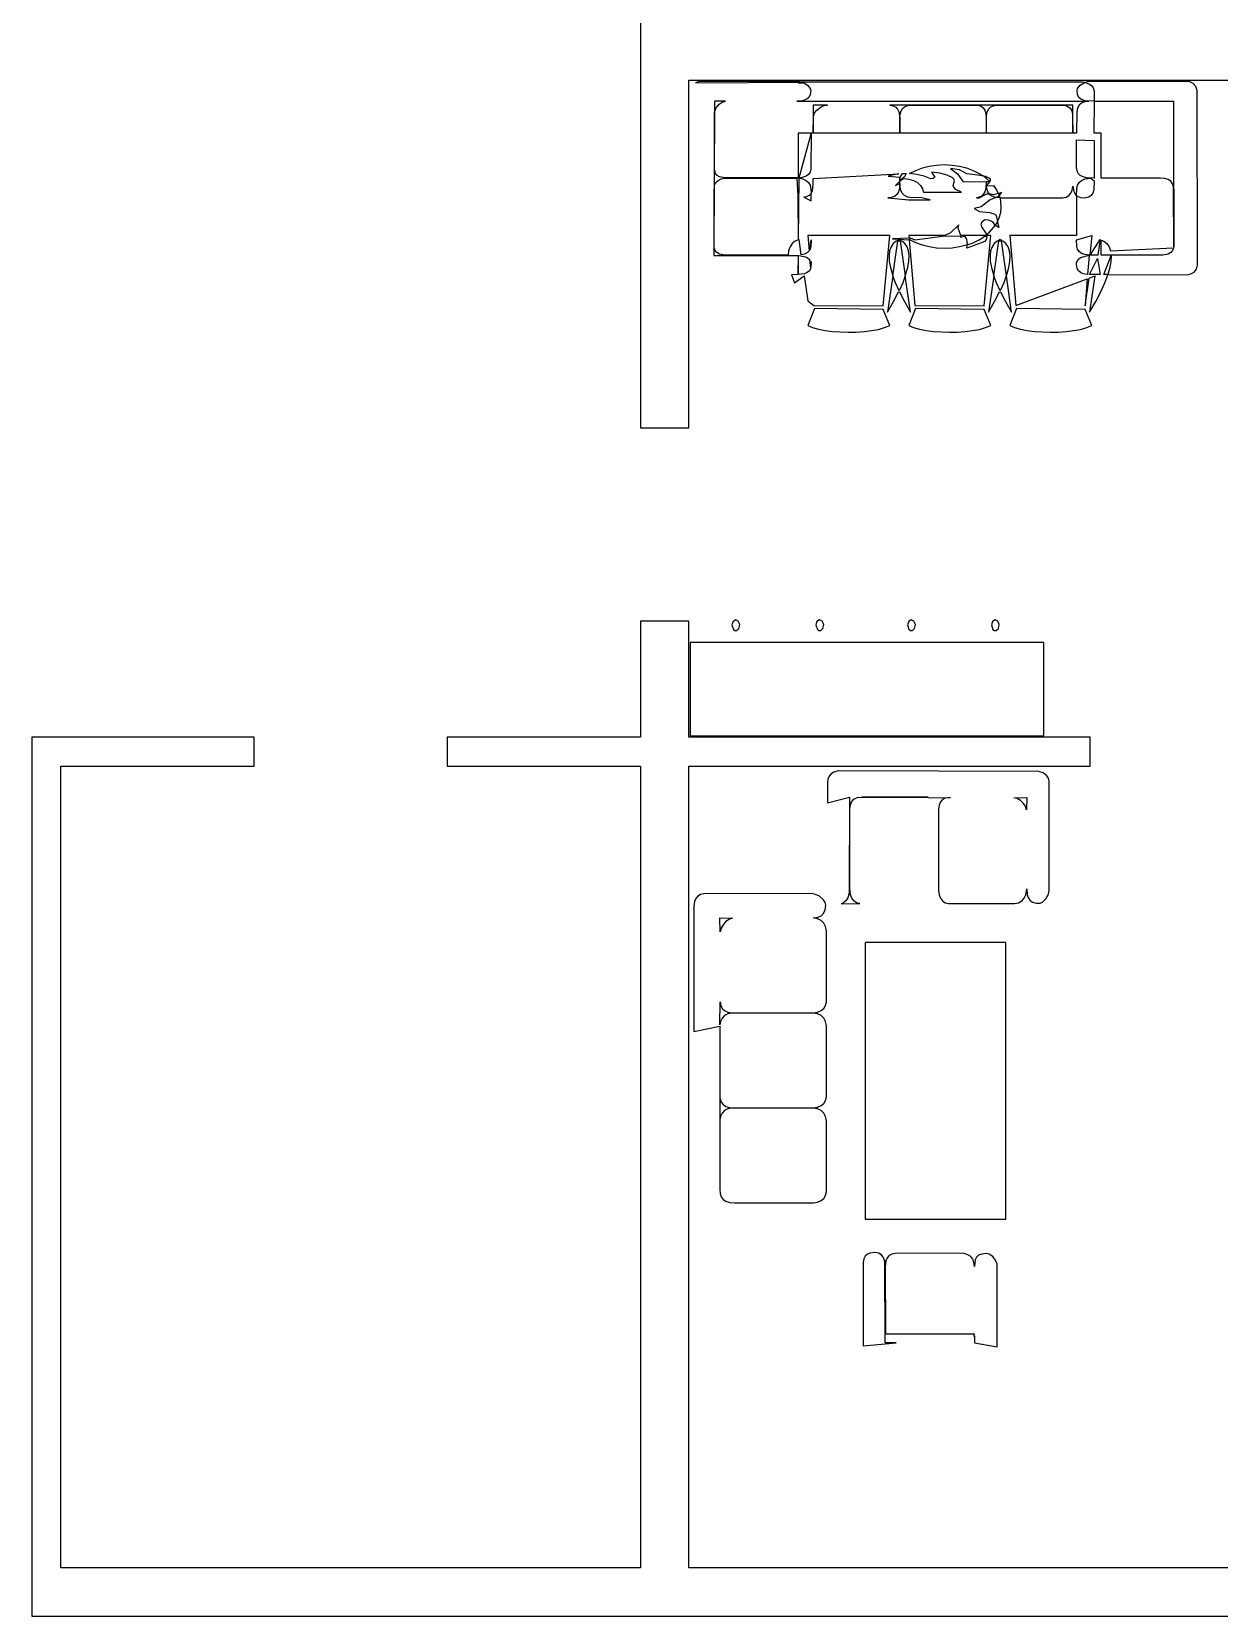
# Model space of a CAD drawing. Header units: metres. Extents: x -12.3 to 21.7, y -8.9 to 7.5.
# Drawn here: x -12.35 to -6.21, y -8.95 to -0.75 of the extents above; entities that cross this region are included whole.
import ezdxf

# ---------------------------------------------------------------- set-up
doc = ezdxf.new("R2010")
doc.units = ezdxf.units.M

msp = doc.modelspace()

# ---------------------------------------------------------------- linework, layer by layer
for p, q in [((-9.2, 1.3), (-9.2, -2.8)), ((-8.95, -2.8), (-8.95, -1)), ((-8.95, -1), (-4.3, -1)), ((-8.8954, -1.0075), (-8.9161, -1.0147)), ((-8.9161, -1.0147), (-8.369, -1.0119)), ((-8.3881, -1.007), (-8.8954, -1.0075)), ((-8.364, -1.0113), (-8.3881, -1.007)), ((-8.369, -1.0119), (-8.3849, -1.0152)), ((-8.3849, -1.0152), (-8.3563, -1.0145)), ((-6.9161, -1.0115), (-8.364, -1.0113)), ((-8.3563, -1.0145), (-8.3361, -1.0274)), ((-8.3361, -1.0274), (-8.323, -1.0436)), ((-8.323, -1.0436), (-8.3202, -1.0549)), ((-8.3202, -1.0549), (-8.3228, -1.0755)), ((-6.9423, -1.0549), (-6.9395, -1.0436)), ((-6.9397, -1.0755), (-6.9423, -1.0549)), ((-6.9395, -1.0436), (-6.9264, -1.0274)), ((-6.9264, -1.0274), (-6.9062, -1.0145)), ((-6.9017, -1.0127), (-6.9161, -1.0115)), ((-6.9062, -1.0145), (-6.899, -1.013)), ((-6.8824, -1.0075), (-6.9017, -1.0127)), ((-6.899, -1.013), (-6.8773, -1.0208)), ((-6.3751, -1.007), (-6.8824, -1.0075)), ((-6.8773, -1.0208), (-6.8661, -1.0297)), ((-6.8661, -1.0297), (-6.8582, -1.0413)), ((-6.8582, -1.0413), (-6.854, -1.0558)), ((-6.854, -1.0558), (-6.8534, -1.1092)), ((-6.3596, -1.009), (-6.3751, -1.007)), ((-6.3408, -1.0187), (-6.3596, -1.009)), ((-6.3278, -1.0344), (-6.3408, -1.0187)), ((-6.3216, -1.0542), (-6.3278, -1.0344)), ((-6.3186, -1.9581), (-6.3216, -1.0542)), ((-8.8185, -1.1092), (-8.8199, -1.5532)), ((-8.7609, -1.1099), (-8.8185, -1.1092)), ((-8.8179, -1.1672), (-8.8096, -1.1448)), ((-8.8096, -1.1448), (-8.7929, -1.125)), ((-8.7929, -1.125), (-8.7781, -1.1153)), ((-8.7781, -1.1153), (-8.7609, -1.1099)), ((-8.3624, -1.1074), (-8.3921, -1.1092)), ((-8.3921, -1.1092), (-6.8819, -1.1096)), ((-8.3407, -1.1), (-8.3624, -1.1074)), ((-8.3299, -1.0902), (-8.3407, -1.1)), ((-8.3228, -1.0755), (-8.3299, -1.0902)), ((-8.2332, -1.13), (-8.3066, -1.13)), ((-8.3066, -1.13), (-8.3066, -1.2755)), ((-8.2887, -1.1556), (-8.2665, -1.139)), ((-8.2665, -1.139), (-8.2498, -1.1323)), ((-8.2498, -1.1323), (-8.2332, -1.13)), ((-6.9645, -1.13), (-7.9108, -1.1303)), ((-7.9108, -1.1303), (-7.8938, -1.1334)), ((-7.8938, -1.1334), (-7.8803, -1.14)), ((-7.8803, -1.14), (-7.8702, -1.1504)), ((-7.8465, -1.15), (-7.8344, -1.1394)), ((-7.8344, -1.1394), (-7.8181, -1.1326)), ((-7.8181, -1.1326), (-7.8083, -1.1306)), ((-7.8083, -1.1306), (-7.4542, -1.1306)), ((-7.4542, -1.1306), (-7.4389, -1.1355)), ((-7.4389, -1.1355), (-7.4271, -1.1442)), ((-7.4271, -1.1442), (-7.4188, -1.1569)), ((-7.3992, -1.15), (-7.3875, -1.1394)), ((-7.3875, -1.1394), (-7.3716, -1.1326)), ((-7.3716, -1.1326), (-7.362, -1.1306)), ((-7.362, -1.1306), (-7.0081, -1.1306)), ((-7.0081, -1.1306), (-6.9925, -1.1355)), ((-6.9925, -1.1355), (-6.9803, -1.1442)), ((-6.9803, -1.1442), (-6.9715, -1.1569)), ((-6.9644, -1.2755), (-6.9645, -1.13)), ((-6.9395, -1.1455), (-6.9437, -1.1639)), ((-6.9327, -1.0902), (-6.9397, -1.0755)), ((-6.931, -1.1309), (-6.9395, -1.1455)), ((-6.9218, -1.1), (-6.9327, -1.0902)), ((-6.9186, -1.1202), (-6.931, -1.1309)), ((-6.9002, -1.1074), (-6.9218, -1.1)), ((-6.9021, -1.1131), (-6.9186, -1.1202)), ((-6.8819, -1.1096), (-6.9021, -1.1131)), ((-6.8534, -1.1092), (-6.9002, -1.1074)), ((-6.8534, -1.2755), (-6.8525, -1.1092)), ((-6.8525, -1.1092), (-6.444, -1.1092)), ((-6.444, -1.1092), (-6.4429, -1.5522)), ((-8.8182, -1.4618), (-8.8179, -1.1672)), ((-8.3066, -1.2755), (-8.3057, -1.1869)), ((-8.3057, -1.1869), (-8.2996, -1.1703)), ((-8.2996, -1.1703), (-8.2887, -1.1556)), ((-7.8702, -1.1504), (-7.8635, -1.165)), ((-7.8635, -1.165), (-7.8598, -1.1959)), ((-7.8598, -1.1959), (-7.8598, -1.2755)), ((-7.8589, -1.2755), (-7.8584, -1.1843)), ((-7.8584, -1.1843), (-7.8545, -1.1649)), ((-7.8545, -1.1649), (-7.8465, -1.15)), ((-7.4188, -1.1569), (-7.4138, -1.174)), ((-7.4138, -1.174), (-7.4121, -1.1959)), ((-7.4121, -1.1959), (-7.4121, -1.2755)), ((-7.4112, -1.2755), (-7.4107, -1.1843)), ((-7.4107, -1.1843), (-7.4069, -1.1649)), ((-7.4069, -1.1649), (-7.3992, -1.15)), ((-6.9715, -1.1569), (-6.9662, -1.174)), ((-6.9662, -1.174), (-6.9649, -1.1843)), ((-6.9649, -1.1843), (-6.9648, -1.2755)), ((-6.9437, -1.1639), (-6.9443, -1.2755)), ((-8.3066, -1.2755), (-8.3849, -1.2755)), ((-8.3849, -1.2755), (-8.3849, -1.5071)), ((-8.3806, -1.5069), (-8.3182, -1.279)), ((-8.3182, -1.279), (-8.3188, -1.4618)), ((-7.8598, -1.2755), (-8.3066, -1.2755)), ((-7.4121, -1.2755), (-7.8589, -1.2755)), ((-6.9648, -1.2755), (-7.4112, -1.2755)), ((-6.9443, -1.2755), (-6.9644, -1.2755)), ((-6.9443, -1.453), (-6.9443, -1.3088)), ((-6.9443, -1.3088), (-6.8534, -1.3139)), ((-6.8171, -1.2755), (-6.8534, -1.2755)), ((-6.8171, -1.5081), (-6.8171, -1.2755)), ((-6.8534, -1.3139), (-6.8534, -1.5073)), ((-8.8125, -1.4834), (-8.8182, -1.4618)), ((-8.3188, -1.4618), (-8.323, -1.477)), ((-7.8085, -1.4843), (-7.7759, -1.4677)), ((-7.7759, -1.4677), (-7.7423, -1.4551)), ((-7.7423, -1.4551), (-7.7064, -1.4457)), ((-7.7064, -1.4457), (-7.6686, -1.4399)), ((-7.6686, -1.4399), (-7.6292, -1.438)), ((-7.6292, -1.438), (-7.5889, -1.4399)), ((-7.5499, -1.4643), (-7.5963, -1.4588)), ((-7.5963, -1.4588), (-7.5609, -1.4851)), ((-7.5889, -1.4399), (-7.5503, -1.4457)), ((-7.5503, -1.4457), (-7.5137, -1.4551)), ((-7.513, -1.4854), (-7.5499, -1.4643)), ((-7.5137, -1.4551), (-7.4797, -1.4677)), ((-7.4797, -1.4677), (-7.4484, -1.4833)), ((-6.9421, -1.4698), (-6.9443, -1.453)), ((-6.9358, -1.4834), (-6.9421, -1.4698)), ((-8.8199, -1.5532), (-8.8215, -1.5736)), ((-8.8202, -1.8668), (-8.8178, -1.5445)), ((-8.8178, -1.5445), (-8.8107, -1.5299)), ((-8.8042, -1.4939), (-8.8125, -1.4834)), ((-8.8107, -1.5299), (-8.7996, -1.5192)), ((-8.7916, -1.5014), (-8.8042, -1.4939)), ((-8.7996, -1.5192), (-8.784, -1.512)), ((-8.7636, -1.5069), (-8.7916, -1.5014)), ((-8.784, -1.512), (-8.7637, -1.5086)), ((-8.7637, -1.5086), (-8.3921, -1.5081)), ((-8.3849, -1.5071), (-8.7636, -1.5069)), ((-8.3921, -1.5081), (-8.3865, -1.6007)), ((-8.3832, -1.8268), (-8.3806, -1.5086)), ((-8.37, -1.5058), (-8.3806, -1.5069)), ((-8.3806, -1.5086), (-8.3604, -1.512)), ((-8.3439, -1.4981), (-8.37, -1.5058)), ((-8.3604, -1.512), (-8.3439, -1.5192)), ((-8.3315, -1.4891), (-8.3439, -1.4981)), ((-8.3439, -1.5192), (-8.3315, -1.5299)), ((-8.323, -1.477), (-8.3315, -1.4891)), ((-8.3315, -1.5299), (-8.323, -1.5445)), ((-8.323, -1.5445), (-8.3188, -1.5629)), ((-8.3105, -1.5731), (-8.3066, -1.5407)), ((-8.3066, -1.5089), (-7.864, -1.4861)), ((-8.3066, -1.5407), (-8.3066, -1.5089)), ((-7.9011, -1.4931), (-7.9193, -1.4983)), ((-7.9193, -1.4983), (-7.8598, -1.5021)), ((-7.864, -1.4861), (-7.9011, -1.4931)), ((-7.8598, -1.5227), (-7.8808, -1.5459)), ((-7.8808, -1.5459), (-7.8598, -1.5352)), ((-7.8598, -1.5352), (-7.8614, -1.5609)), ((-7.8598, -1.5021), (-7.8598, -1.5227)), ((-7.835, -1.5018), (-7.8589, -1.522)), ((-7.8589, -1.522), (-7.8585, -1.5066)), ((-7.8589, -1.5222), (-7.8407, -1.5103)), ((-7.8584, -1.5508), (-7.8589, -1.5222)), ((-7.8585, -1.5066), (-7.8453, -1.4844)), ((-7.8545, -1.5701), (-7.8584, -1.5508)), ((-7.8453, -1.4844), (-7.8264, -1.4838)), ((-7.8407, -1.5103), (-7.8121, -1.5138)), ((-7.8264, -1.4838), (-7.835, -1.5018)), ((-7.8121, -1.5138), (-7.788, -1.5208)), ((-7.7702, -1.489), (-7.8085, -1.4843)), ((-7.788, -1.5208), (-7.7682, -1.5312)), ((-7.7335, -1.4983), (-7.7702, -1.489)), ((-7.7682, -1.5312), (-7.7527, -1.5451)), ((-7.7527, -1.5451), (-7.7415, -1.5625)), ((-7.6982, -1.5122), (-7.7335, -1.4983)), ((-7.6863, -1.5098), (-7.6982, -1.5122)), ((-7.6528, -1.482), (-7.6951, -1.4762)), ((-7.6951, -1.4762), (-7.6775, -1.5033)), ((-7.6775, -1.5033), (-7.6863, -1.5098)), ((-7.6143, -1.4919), (-7.6528, -1.482)), ((-7.5889, -1.5038), (-7.6143, -1.4919)), ((-7.5794, -1.5125), (-7.5889, -1.5038)), ((-7.5826, -1.5451), (-7.576, -1.5215)), ((-7.5799, -1.554), (-7.5826, -1.5451)), ((-7.5685, -1.5664), (-7.5799, -1.554)), ((-7.576, -1.5215), (-7.5794, -1.5125)), ((-7.5609, -1.4851), (-7.5305, -1.527)), ((-7.5305, -1.527), (-7.4121, -1.5258)), ((-7.4301, -1.4953), (-7.513, -1.4854)), ((-7.4484, -1.4833), (-7.4301, -1.4953)), ((-7.4121, -1.5085), (-7.4282, -1.4955)), ((-7.4282, -1.4955), (-7.4163, -1.4978)), ((-7.4163, -1.4978), (-7.4121, -1.5022)), ((-7.4121, -1.5258), (-7.4138, -1.5609)), ((-7.4121, -1.5022), (-7.4121, -1.5085)), ((-7.4112, -1.5089), (-7.4067, -1.5009)), ((-7.3933, -1.525), (-7.4112, -1.5089)), ((-7.4112, -1.5258), (-7.3935, -1.5256)), ((-7.4109, -1.5456), (-7.4112, -1.5258)), ((-7.3935, -1.5256), (-7.4109, -1.5456)), ((-7.4109, -1.5474), (-7.3743, -1.5459)), ((-7.4093, -1.5609), (-7.4109, -1.5474)), ((-7.4067, -1.5009), (-7.3944, -1.5088)), ((-7.3944, -1.5088), (-7.3917, -1.5138)), ((-7.3914, -1.5194), (-7.3933, -1.525)), ((-7.3917, -1.5138), (-7.3914, -1.5194)), ((-7.3743, -1.5459), (-7.3574, -1.5711)), ((-6.9681, -1.5701), (-6.9643, -1.5493)), ((-6.9643, -1.5493), (-6.9591, -1.5766)), ((-6.9437, -1.5629), (-6.9395, -1.5445)), ((-6.9395, -1.5445), (-6.931, -1.5299)), ((-6.9253, -1.4939), (-6.9358, -1.4834)), ((-6.931, -1.5299), (-6.9186, -1.5192)), ((-6.9108, -1.5014), (-6.9253, -1.4939)), ((-6.9186, -1.5192), (-6.9021, -1.512)), ((-6.8925, -1.5058), (-6.9108, -1.5014)), ((-6.9021, -1.512), (-6.8704, -1.5081)), ((-6.8534, -1.5073), (-6.8925, -1.5058)), ((-6.8704, -1.5081), (-6.8534, -1.5219)), ((-6.8534, -1.5219), (-6.8553, -1.5685)), ((-6.5109, -1.5081), (-6.8171, -1.5081)), ((-6.488, -1.5099), (-6.5109, -1.5081)), ((-6.4701, -1.5151), (-6.488, -1.5099)), ((-6.4568, -1.5241), (-6.4701, -1.5151)), ((-6.4478, -1.5367), (-6.4568, -1.5241)), ((-6.4429, -1.5522), (-6.4478, -1.5367)), ((-6.4426, -1.5532), (-6.441, -1.5736)), ((-6.4421, -1.8651), (-6.4426, -1.5532)), ((-8.8215, -1.5736), (-8.8205, -1.9079)), ((-8.3865, -1.6007), (-8.3857, -1.8279)), ((-8.3443, -1.6041), (-8.355, -1.606)), ((-8.355, -1.606), (-8.3182, -1.6251)), ((-8.3278, -1.5972), (-8.3443, -1.6041)), ((-8.3182, -1.5877), (-8.3278, -1.5972)), ((-8.3188, -1.5629), (-8.3182, -1.5877)), ((-8.3182, -1.5881), (-8.3105, -1.5731)), ((-8.3182, -1.6251), (-8.3182, -1.5881)), ((-7.9019, -1.6084), (-7.9207, -1.6104)), ((-7.9207, -1.6104), (-7.814, -1.6206)), ((-7.8866, -1.6023), (-7.9019, -1.6084)), ((-7.8748, -1.5923), (-7.8866, -1.6023)), ((-7.8664, -1.5785), (-7.8748, -1.5923)), ((-7.8614, -1.5609), (-7.8664, -1.5785)), ((-7.8465, -1.5859), (-7.8545, -1.5701)), ((-7.8344, -1.5978), (-7.8465, -1.5859)), ((-7.8181, -1.6058), (-7.8344, -1.5978)), ((-7.7975, -1.6099), (-7.8181, -1.6058)), ((-7.814, -1.6206), (-7.7017, -1.6197)), ((-7.7531, -1.6081), (-7.7975, -1.6099)), ((-7.7017, -1.6197), (-7.7531, -1.6081)), ((-7.7415, -1.5625), (-7.7358, -1.5796)), ((-7.7358, -1.5796), (-7.5399, -1.5806)), ((-7.5399, -1.5806), (-7.5685, -1.5664)), ((-7.4542, -1.6084), (-7.4631, -1.6099)), ((-7.4631, -1.6099), (-7.4488, -1.6091)), ((-7.4389, -1.6023), (-7.4542, -1.6084)), ((-7.4488, -1.6091), (-7.4082, -1.5888)), ((-7.4271, -1.5923), (-7.4389, -1.6023)), ((-7.3925, -1.6201), (-7.4388, -1.6558)), ((-7.4188, -1.5785), (-7.4271, -1.5923)), ((-7.4138, -1.5609), (-7.4188, -1.5785)), ((-7.4033, -1.5785), (-7.4093, -1.5609)), ((-7.4082, -1.5888), (-7.3963, -1.589)), ((-7.3962, -1.589), (-7.4033, -1.5785)), ((-7.3963, -1.589), (-7.3867, -1.5978)), ((-7.3747, -1.5946), (-7.3962, -1.589)), ((-7.3627, -1.6085), (-7.3925, -1.6201)), ((-7.3867, -1.5978), (-7.3627, -1.6085)), ((-7.3495, -1.5881), (-7.3747, -1.5946)), ((-7.3603, -1.6077), (-7.3449, -1.598)), ((-7.3415, -1.6103), (-7.3603, -1.6077)), ((-7.3574, -1.5711), (-7.3495, -1.5881)), ((-7.3464, -1.5868), (-7.3329, -1.5806)), ((-7.3449, -1.5978), (-7.3464, -1.5868)), ((-7.3329, -1.5806), (-7.3449, -1.5978)), ((-7.3449, -1.598), (-7.3415, -1.6103)), ((-7.3378, -1.6104), (-7.0155, -1.6099)), ((-7.3345, -1.6561), (-7.3378, -1.6104)), ((-7.0155, -1.6099), (-6.9984, -1.6058)), ((-6.9984, -1.6058), (-6.9849, -1.5978)), ((-6.9849, -1.5978), (-6.9748, -1.5859)), ((-6.9748, -1.5859), (-6.9681, -1.5701)), ((-6.9591, -1.5766), (-6.9519, -1.5912)), ((-6.9519, -1.5912), (-6.9467, -1.5977)), ((-6.9467, -1.5977), (-6.9443, -1.604)), ((-6.9443, -1.5998), (-6.9437, -1.5629)), ((-6.9403, -1.6032), (-6.9443, -1.5998)), ((-6.9443, -1.604), (-6.9443, -1.8051)), ((-6.9233, -1.6104), (-6.9403, -1.6032)), ((-6.9038, -1.6111), (-6.9233, -1.6104)), ((-6.8813, -1.6056), (-6.9038, -1.6111)), ((-6.8695, -1.5976), (-6.8813, -1.6056)), ((-6.8608, -1.5854), (-6.8695, -1.5976)), ((-6.8553, -1.5685), (-6.8608, -1.5854)), ((-6.441, -1.5736), (-6.4421, -1.8651)), ((-7.4388, -1.6558), (-7.4738, -1.6651)), ((-7.4738, -1.6651), (-7.4474, -1.6804)), ((-7.4474, -1.6804), (-7.3933, -1.685)), ((-7.3933, -1.685), (-7.3673, -1.6946)), ((-7.3673, -1.6946), (-7.361, -1.7011)), ((-7.361, -1.7011), (-7.3543, -1.7316)), ((-7.354, -1.7326), (-7.3449, -1.7131)), ((-7.3449, -1.7131), (-7.3372, -1.6852)), ((-7.3372, -1.6852), (-7.3345, -1.6561)), ((-7.5972, -1.7907), (-7.6265, -1.8051)), ((-7.554, -1.75), (-7.5972, -1.7907)), ((-7.5574, -1.7663), (-7.554, -1.75)), ((-7.5429, -1.8049), (-7.5574, -1.7663)), ((-7.4338, -1.7333), (-7.4399, -1.7455)), ((-7.4399, -1.7455), (-7.4372, -1.7597)), ((-7.4372, -1.7597), (-7.4134, -1.792)), ((-7.4191, -1.7233), (-7.4338, -1.7333)), ((-7.401, -1.7247), (-7.4191, -1.7233)), ((-7.4109, -1.7974), (-7.4174, -1.8051)), ((-7.4134, -1.792), (-7.4109, -1.7974)), ((-7.4101, -1.7999), (-7.3954, -1.7875)), ((-7.4087, -1.8051), (-7.4101, -1.7999)), ((-7.377, -1.7336), (-7.401, -1.7247)), ((-7.3954, -1.7875), (-7.3641, -1.7517)), ((-7.365, -1.7508), (-7.377, -1.7336)), ((-7.3574, -1.7397), (-7.365, -1.7508)), ((-7.3641, -1.7517), (-7.3455, -1.7628)), ((-7.3543, -1.7316), (-7.3574, -1.7397)), ((-7.3455, -1.7628), (-7.354, -1.7326)), ((-8.8147, -1.8824), (-8.8202, -1.8668)), ((-8.8057, -1.8929), (-8.8147, -1.8824)), ((-8.4344, -1.8838), (-8.4373, -1.9063)), ((-8.427, -1.8633), (-8.4344, -1.8838)), ((-8.4154, -1.8468), (-8.427, -1.8633)), ((-8.3999, -1.8343), (-8.4154, -1.8468)), ((-8.3857, -1.8279), (-8.3999, -1.8343)), ((-8.3806, -1.8256), (-8.3832, -1.8268)), ((-8.3691, -1.9046), (-8.3806, -1.8256)), ((-8.3278, -1.8836), (-8.3372, -1.8929)), ((-7.9113, -1.8051), (-8.3345, -1.8051)), ((-8.3345, -1.8051), (-8.3278, -1.8836)), ((-8.3268, -1.8824), (-8.3182, -1.827)), ((-8.323, -1.876), (-8.3268, -1.8824)), ((-8.3188, -1.8608), (-8.323, -1.876)), ((-8.3182, -1.827), (-8.3188, -1.8608)), ((-7.9449, -2.1693), (-7.9113, -1.8051)), ((-7.9118, -1.8838), (-7.915, -1.9083)), ((-7.9044, -1.8633), (-7.9118, -1.8838)), ((-7.8928, -1.8468), (-7.9044, -1.8633)), ((-7.8114, -1.8176), (-7.8972, -1.8219)), ((-7.8972, -1.8219), (-7.8101, -1.8265)), ((-7.8949, -2.0131), (-7.8687, -1.833)), ((-7.8773, -1.8343), (-7.8928, -1.8468)), ((-7.8684, -1.8303), (-7.8773, -1.8343)), ((-7.8687, -1.833), (-7.8569, -1.833)), ((-7.8677, -1.8256), (-7.8684, -1.8303)), ((-7.8628, -1.8278), (-7.8677, -1.8256)), ((-7.858, -1.8256), (-7.8628, -1.8278)), ((-7.8573, -1.8303), (-7.858, -1.8256)), ((-7.8483, -1.8343), (-7.8573, -1.8303)), ((-7.8569, -1.833), (-7.8307, -2.0131)), ((-7.8328, -1.8468), (-7.8483, -1.8343)), ((-7.8212, -1.8633), (-7.8328, -1.8468)), ((-7.8138, -1.8838), (-7.8212, -1.8633)), ((-7.8106, -1.9083), (-7.8138, -1.8838)), ((-7.6265, -1.8051), (-7.8119, -1.8051)), ((-7.8119, -1.8051), (-7.8114, -1.8176)), ((-7.8101, -1.8265), (-7.7808, -2.1666)), ((-7.807, -1.8266), (-7.8058, -1.8172)), ((-7.7759, -1.8422), (-7.807, -1.8266)), ((-7.8058, -1.8172), (-7.7813, -1.8266)), ((-7.7813, -1.8266), (-7.6387, -1.8089)), ((-7.7423, -1.8548), (-7.7759, -1.8422)), ((-7.7064, -1.8641), (-7.7423, -1.8548)), ((-7.6686, -1.8699), (-7.7064, -1.8641)), ((-7.6292, -1.8718), (-7.6686, -1.8699)), ((-7.6387, -1.8089), (-7.5428, -1.8069)), ((-7.5889, -1.8699), (-7.6292, -1.8718)), ((-7.5503, -1.8641), (-7.5889, -1.8699)), ((-7.5137, -1.8548), (-7.5503, -1.8641)), ((-7.5428, -1.8069), (-7.5452, -1.8135)), ((-7.5452, -1.8135), (-7.5242, -1.808)), ((-7.4174, -1.8051), (-7.5429, -1.8049)), ((-7.5242, -1.808), (-7.5137, -1.8237)), ((-7.5137, -1.8237), (-7.5103, -1.8504)), ((-7.5103, -1.8504), (-7.5137, -1.8548)), ((-7.4191, -1.8359), (-7.5132, -1.8695)), ((-7.5132, -1.8695), (-7.5106, -1.8536)), ((-7.5106, -1.8536), (-7.4797, -1.8422)), ((-7.4797, -1.8422), (-7.4484, -1.8266)), ((-7.4484, -1.8266), (-7.4201, -1.8083)), ((-7.4223, -2.1693), (-7.3887, -1.8051)), ((-7.4201, -1.8083), (-7.4082, -1.8079)), ((-7.41, -1.8227), (-7.4191, -1.8359)), ((-7.4082, -1.8079), (-7.41, -1.8227)), ((-7.3887, -1.8051), (-7.4087, -1.8051)), ((-7.3892, -1.8838), (-7.3924, -1.9083)), ((-7.3818, -1.8633), (-7.3892, -1.8838)), ((-7.3703, -1.8468), (-7.3818, -1.8633)), ((-7.3724, -2.0131), (-7.3462, -1.833)), ((-7.3547, -1.8343), (-7.3703, -1.8468)), ((-7.3458, -1.8303), (-7.3547, -1.8343)), ((-7.3462, -1.833), (-7.3343, -1.833)), ((-7.3451, -1.8256), (-7.3458, -1.8303)), ((-7.3403, -1.8278), (-7.3451, -1.8256)), ((-7.3354, -1.8256), (-7.3403, -1.8278)), ((-7.3347, -1.8303), (-7.3354, -1.8256)), ((-7.3258, -1.8343), (-7.3347, -1.8303)), ((-7.3343, -1.833), (-7.3081, -2.0131)), ((-7.3103, -1.8468), (-7.3258, -1.8343)), ((-7.2987, -1.8633), (-7.3103, -1.8468)), ((-7.2912, -1.8838), (-7.2987, -1.8633)), ((-7.2881, -1.9083), (-7.2912, -1.8838)), ((-6.9443, -1.8051), (-7.2893, -1.8051)), ((-7.2893, -1.8051), (-7.2582, -2.1666)), ((-6.9443, -1.827), (-6.866, -1.8051)), ((-6.9437, -1.8608), (-6.9443, -1.827)), ((-6.9395, -1.876), (-6.9437, -1.8608)), ((-6.931, -1.8881), (-6.9395, -1.876)), ((-6.866, -1.8051), (-6.8754, -1.9061)), ((-6.8743, -1.9062), (-6.8225, -1.8256)), ((-6.8225, -1.8256), (-6.8342, -1.9063)), ((-6.8171, -1.9063), (-6.8171, -1.828)), ((-6.8171, -1.828), (-6.8032, -1.8343)), ((-6.8032, -1.8343), (-6.7876, -1.8468)), ((-6.7876, -1.8468), (-6.7761, -1.8633)), ((-6.7761, -1.8633), (-6.7687, -1.8838)), ((-6.7687, -1.8838), (-6.4426, -1.8688)), ((-6.4478, -1.8824), (-6.4568, -1.8929)), ((-6.4426, -1.8688), (-6.4478, -1.8824)), ((-8.8205, -1.9079), (-8.3854, -1.9079)), ((-8.7924, -1.9004), (-8.8057, -1.8929)), ((-8.7637, -1.9059), (-8.7924, -1.9004)), ((-8.4373, -1.9063), (-8.7637, -1.9059)), ((-8.3854, -1.9079), (-8.385, -2.0068)), ((-8.3847, -2.0068), (-8.3839, -1.9079)), ((-8.3839, -1.9079), (-8.3536, -1.9127)), ((-8.3517, -1.9004), (-8.3691, -1.9046)), ((-8.3536, -1.9127), (-8.3384, -1.9191)), ((-8.3372, -1.8929), (-8.3517, -1.9004)), ((-8.3384, -1.9191), (-8.3258, -1.9294)), ((-8.3258, -1.9294), (-8.3206, -1.9759)), ((-8.3212, -1.9363), (-8.3183, -1.9445)), ((-8.3187, -1.9692), (-8.3212, -1.9363)), ((-8.3183, -1.9445), (-8.3187, -1.9692)), ((-7.915, -1.9083), (-7.9137, -1.9371)), ((-7.9137, -1.9371), (-7.9078, -1.9701)), ((-7.8179, -1.9701), (-7.812, -1.9371)), ((-7.812, -1.9371), (-7.8106, -1.9083)), ((-7.3924, -1.9083), (-7.3911, -1.9371)), ((-7.3911, -1.9371), (-7.3852, -1.9701)), ((-7.2953, -1.9701), (-7.2894, -1.9371)), ((-7.2894, -1.9371), (-7.2881, -1.9083)), ((-6.9453, -1.9542), (-6.9442, -1.9445)), ((-6.942, -1.9759), (-6.9453, -1.9542)), ((-6.9442, -1.9445), (-6.9367, -1.9294)), ((-6.9367, -1.9294), (-6.9241, -1.9191)), ((-6.9186, -1.897), (-6.931, -1.8881)), ((-6.9241, -1.9191), (-6.8935, -1.9093)), ((-6.9021, -1.903), (-6.9186, -1.897)), ((-6.8754, -1.9061), (-6.9021, -1.903)), ((-6.8935, -1.9093), (-6.8803, -1.908)), ((-6.8803, -1.908), (-6.8876, -2.0065)), ((-6.8774, -2.0068), (-6.8367, -1.9232)), ((-6.8342, -1.9063), (-6.8743, -1.9062)), ((-6.8367, -1.9232), (-6.8222, -2.0068)), ((-6.4988, -1.9059), (-6.8171, -1.9063)), ((-6.8044, -2.0068), (-6.7655, -1.9083)), ((-6.7668, -1.9371), (-6.7727, -1.9701)), ((-6.7655, -1.9083), (-6.7668, -1.9371)), ((-6.4701, -1.9004), (-6.4988, -1.9059)), ((-6.4568, -1.8929), (-6.4701, -1.9004)), ((-6.3244, -1.9782), (-6.3186, -1.9581)), ((-8.385, -2.0068), (-8.4197, -2.0074)), ((-8.4197, -2.0074), (-8.404, -2.0492)), ((-8.404, -2.0492), (-8.3532, -2.0138)), ((-8.3526, -2.0031), (-8.3847, -2.0068)), ((-8.3532, -2.0138), (-8.3344, -2.1432)), ((-8.3375, -1.9967), (-8.3526, -2.0031)), ((-8.327, -1.9875), (-8.3375, -1.9967)), ((-8.3206, -1.9759), (-8.327, -1.9875)), ((-7.8951, -2.0138), (-7.9224, -2.202)), ((-7.9078, -1.9701), (-7.8951, -2.0138)), ((-7.8814, -2.0492), (-7.8949, -2.0131)), ((-7.8628, -2.0908), (-7.8814, -2.0492)), ((-7.8442, -2.0492), (-7.8628, -2.0908)), ((-7.8307, -2.0131), (-7.8442, -2.0492)), ((-7.8306, -2.0138), (-7.8179, -1.9701)), ((-7.8032, -2.202), (-7.8306, -2.0138)), ((-7.3725, -2.0138), (-7.3999, -2.202)), ((-7.3852, -1.9701), (-7.3725, -2.0138)), ((-7.3589, -2.0492), (-7.3724, -2.0131)), ((-7.3403, -2.0908), (-7.3589, -2.0492)), ((-7.3216, -2.0492), (-7.3403, -2.0908)), ((-7.3081, -2.0131), (-7.3216, -2.0492)), ((-7.308, -2.0138), (-7.2953, -1.9701)), ((-7.2806, -2.202), (-7.308, -2.0138)), ((-7.2582, -2.1666), (-6.8892, -2.0285)), ((-6.9355, -1.9875), (-6.942, -1.9759)), ((-6.925, -1.9967), (-6.9355, -1.9875)), ((-6.9099, -2.0031), (-6.925, -1.9967)), ((-6.8876, -2.0065), (-6.9099, -2.0031)), ((-6.8997, -2.1693), (-6.8799, -2.025)), ((-6.8892, -2.0285), (-6.8997, -2.1693)), ((-6.8799, -2.025), (-6.8499, -2.0138)), ((-6.8222, -2.0068), (-6.8774, -2.0068)), ((-6.8499, -2.0138), (-6.8773, -2.202)), ((-6.8198, -2.0955), (-6.799, -2.0492)), ((-6.7832, -2.0068), (-6.8044, -2.0068)), ((-6.799, -2.0492), (-6.7834, -2.0074)), ((-6.7834, -2.0074), (-6.3644, -2.0063)), ((-6.7727, -1.9701), (-6.7832, -2.0068)), ((-6.3644, -2.0063), (-6.3493, -2.0021)), ((-6.3493, -2.0021), (-6.3371, -1.9945)), ((-6.3371, -1.9945), (-6.3244, -1.9782)), ((-7.891, -2.1465), (-7.8654, -2.0964)), ((-7.8654, -2.0964), (-7.8607, -2.0955)), ((-7.8607, -2.0955), (-7.8347, -2.1465)), ((-7.3684, -2.1465), (-7.3429, -2.0964)), ((-7.3429, -2.0964), (-7.3381, -2.0955)), ((-7.3381, -2.0955), (-7.3121, -2.1465)), ((-6.8458, -2.1465), (-6.8198, -2.0955)), ((-8.3009, -2.183), (-8.3345, -2.2703)), ((-8.3344, -2.1432), (-8.3034, -2.1666)), ((-8.3034, -2.1666), (-7.9449, -2.1693)), ((-7.9449, -2.1871), (-8.3009, -2.183)), ((-7.9112, -2.2703), (-7.9449, -2.1871)), ((-7.9224, -2.202), (-7.891, -2.1465)), ((-7.8347, -2.1465), (-7.8032, -2.202)), ((-7.7783, -2.183), (-7.8119, -2.2703)), ((-7.7808, -2.1666), (-7.4223, -2.1693)), ((-7.4223, -2.1871), (-7.7783, -2.183)), ((-7.3886, -2.2703), (-7.4223, -2.1871)), ((-7.3999, -2.202), (-7.3684, -2.1465)), ((-7.3121, -2.1465), (-7.2806, -2.202)), ((-7.2557, -2.183), (-7.2893, -2.2703)), ((-6.8997, -2.1871), (-7.2557, -2.183)), ((-6.8661, -2.2703), (-6.8997, -2.1871)), ((-6.8773, -2.202), (-6.8458, -2.1465)), ((-8.3345, -2.2703), (-8.3102, -2.2804)), ((-8.3102, -2.2804), (-8.2803, -2.2888)), ((-8.2803, -2.2888), (-8.2458, -2.2956)), ((-8.2458, -2.2956), (-8.2079, -2.3006)), ((-8.0049, -2.2971), (-7.9691, -2.2903)), ((-7.9691, -2.2903), (-7.9376, -2.2814)), ((-7.9376, -2.2814), (-7.9112, -2.2703)), ((-7.8119, -2.2703), (-7.7876, -2.2804)), ((-7.7876, -2.2804), (-7.7576, -2.2888)), ((-7.7576, -2.2888), (-7.7232, -2.2956)), ((-7.7232, -2.2956), (-7.6853, -2.3006)), ((-7.4823, -2.2971), (-7.4465, -2.2903)), ((-7.4465, -2.2903), (-7.415, -2.2814)), ((-7.415, -2.2814), (-7.3886, -2.2703)), ((-7.2893, -2.2703), (-7.265, -2.2804)), ((-7.265, -2.2804), (-7.2351, -2.2888)), ((-7.2351, -2.2888), (-7.2006, -2.2956)), ((-7.2006, -2.2956), (-7.1627, -2.3006)), ((-6.9597, -2.2971), (-6.924, -2.2903)), ((-6.924, -2.2903), (-6.8924, -2.2814)), ((-6.8924, -2.2814), (-6.8661, -2.2703)), ((-8.2079, -2.3006), (-8.1262, -2.3051)), ((-8.1262, -2.3051), (-8.0845, -2.3044)), ((-8.0845, -2.3044), (-8.0437, -2.3018)), ((-8.0437, -2.3018), (-8.0049, -2.2971)), ((-7.6853, -2.3006), (-7.6036, -2.3051)), ((-7.6036, -2.3051), (-7.5619, -2.3044)), ((-7.5619, -2.3044), (-7.5211, -2.3018)), ((-7.5211, -2.3018), (-7.4823, -2.2971)), ((-7.1627, -2.3006), (-7.081, -2.3051)), ((-7.081, -2.3051), (-7.0393, -2.3044)), ((-7.0393, -2.3044), (-6.9985, -2.3018)), ((-6.9985, -2.3018), (-6.9597, -2.2971)), ((-9.2, -2.8), (-8.95, -2.8)), ((-8.95, -3.8), (-9.2, -3.8)), ((-9.2, -3.8), (-9.2, -4.4)), ((-8.95, -4.4), (-8.95, -3.8)), ((-8.7214, -3.8022), (-8.7274, -3.8202)), ((-8.7274, -3.8202), (-8.7195, -3.8436)), ((-8.7082, -3.794), (-8.7214, -3.8022)), ((-8.7195, -3.8436), (-8.7129, -3.8487)), ((-8.7129, -3.8487), (-8.7024, -3.8487)), ((-8.695, -3.7999), (-8.7082, -3.794)), ((-8.7024, -3.8487), (-8.6911, -3.8383)), ((-8.6868, -3.8169), (-8.695, -3.7999)), ((-8.6911, -3.8383), (-8.6868, -3.8169)), ((-8.2875, -3.8022), (-8.2935, -3.8202)), ((-8.2935, -3.8202), (-8.2856, -3.8436)), ((-8.2743, -3.794), (-8.2875, -3.8022)), ((-8.2856, -3.8436), (-8.279, -3.8487)), ((-8.279, -3.8487), (-8.2685, -3.8487)), ((-8.2611, -3.7999), (-8.2743, -3.794)), ((-8.2685, -3.8487), (-8.2572, -3.8383)), ((-8.2529, -3.8169), (-8.2611, -3.7999)), ((-8.2572, -3.8383), (-8.2529, -3.8169)), ((-7.8128, -3.8022), (-7.8188, -3.8202)), ((-7.8188, -3.8202), (-7.8128, -3.8411)), ((-7.7996, -3.794), (-7.8128, -3.8022)), ((-7.8128, -3.8411), (-7.8043, -3.8487)), ((-7.8043, -3.8487), (-7.7938, -3.8487)), ((-7.7864, -3.7999), (-7.7996, -3.794)), ((-7.7938, -3.8487), (-7.7825, -3.8383)), ((-7.7782, -3.8169), (-7.7864, -3.7999)), ((-7.7825, -3.8383), (-7.7782, -3.8169)), ((-7.3789, -3.8022), (-7.3849, -3.8202)), ((-7.3849, -3.8202), (-7.377, -3.8436)), ((-7.3657, -3.794), (-7.3789, -3.8022)), ((-7.377, -3.8436), (-7.3704, -3.8487)), ((-7.3704, -3.8487), (-7.3599, -3.8487)), ((-7.3525, -3.7999), (-7.3657, -3.794)), ((-7.3599, -3.8487), (-7.3486, -3.8383)), ((-7.3443, -3.8169), (-7.3525, -3.7999)), ((-7.3486, -3.8383), (-7.3443, -3.8169)), ((-7.114, -3.9104), (-8.9431, -3.9104)), ((-8.9431, -3.9104), (-8.9431, -4.3939)), ((-7.114, -4.3939), (-7.114, -3.9104)), ((-11.2, -4.4), (-12.35, -4.4)), ((-12.35, -4.4), (-12.35, -8.95)), ((-11.2, -4.55), (-11.2, -4.4)), ((-9.2, -4.4), (-10.2, -4.4)), ((-10.2, -4.4), (-10.2, -4.55)), ((-6.875, -4.4), (-8.95, -4.4)), ((-8.9431, -4.3939), (-7.114, -4.3939)), ((-6.875, -4.55), (-6.875, -4.4)), ((-12.2, -8.7), (-12.2, -4.55)), ((-12.2, -4.55), (-11.2, -4.55)), ((-10.2, -4.55), (-9.2, -4.55)), ((-9.2, -4.55), (-9.2, -8.7)), ((-8.95, -8.7), (-8.95, -4.55)), ((-8.95, -4.55), (-6.875, -4.55)), ((-8.2136, -4.5905), (-8.224, -4.6022)), ((-8.2005, -4.582), (-8.2136, -4.5905)), ((-8.1774, -4.5755), (-8.2005, -4.582)), ((-7.1395, -4.5789), (-8.1774, -4.5755)), ((-7.1168, -4.5857), (-7.1395, -4.5789)), ((-7.0987, -4.6), (-7.1168, -4.5857)), ((-8.2309, -4.6173), (-8.2333, -4.6354)), ((-8.2333, -4.6354), (-8.2333, -4.7405)), ((-8.224, -4.6022), (-8.2309, -4.6173)), ((-7.0904, -4.6131), (-7.0987, -4.6)), ((-7.0859, -4.6289), (-7.0904, -4.6131)), ((-7.0859, -5.1948), (-7.0859, -4.6289)), ((-8.2333, -4.7405), (-8.1197, -4.7111)), ((-8.1197, -4.7111), (-8.1213, -5.2069)), ((-8.1175, -4.7736), (-8.1141, -4.7512)), ((-8.1141, -4.7512), (-8.1073, -4.7341)), ((-8.1073, -4.7341), (-8.0969, -4.7219)), ((-8.0969, -4.7219), (-8.0831, -4.7142)), ((-8.0831, -4.7142), (-8.0748, -4.7119)), ((-8.0748, -4.7119), (-7.7099, -4.7124)), ((-7.7124, -4.7119), (-8.0556, -4.71)), ((-8.0556, -4.71), (-7.7236, -4.7105)), ((-7.7236, -4.7105), (-7.7124, -4.7119)), ((-7.7099, -4.7124), (-7.7024, -4.7142)), ((-7.7024, -4.7142), (-7.5975, -4.7133)), ((-7.656, -4.7517), (-7.6594, -4.7736)), ((-7.6491, -4.7354), (-7.656, -4.7517)), ((-7.6388, -4.724), (-7.6491, -4.7354)), ((-7.625, -4.7169), (-7.6388, -4.724)), ((-7.5975, -4.7133), (-7.625, -4.7169)), ((-7.2693, -4.7139), (-7.2026, -4.7133)), ((-7.2521, -4.7189), (-7.2693, -4.7139)), ((-7.2354, -4.7283), (-7.2521, -4.7189)), ((-7.2208, -4.7414), (-7.2354, -4.7283)), ((-7.2097, -4.7577), (-7.2208, -4.7414)), ((-7.2026, -4.7133), (-7.2034, -4.7766)), ((-8.1179, -5.1816), (-8.1175, -4.7736)), ((-7.6594, -4.7736), (-7.6594, -5.1942)), ((-7.2034, -4.7766), (-7.2097, -4.7577)), ((-8.9142, -5.2355), (-8.9214, -5.2503)), ((-8.9038, -5.2237), (-8.9142, -5.2355)), ((-8.8904, -5.2154), (-8.9038, -5.2237)), ((-8.8742, -5.2111), (-8.8904, -5.2154)), ((-8.3179, -5.2105), (-8.8742, -5.2111)), ((-8.2997, -5.213), (-8.3179, -5.2105)), ((-8.2741, -5.2243), (-8.2997, -5.213)), ((-8.2538, -5.242), (-8.2741, -5.2243)), ((-8.2453, -5.2556), (-8.2538, -5.242)), ((-8.1285, -5.2324), (-8.1379, -5.248)), ((-8.1213, -5.2069), (-8.1285, -5.2324)), ((-8.1141, -5.2165), (-8.1179, -5.1816)), ((-8.1073, -5.2345), (-8.1141, -5.2165)), ((-8.0969, -5.2482), (-8.1073, -5.2345)), ((-7.6594, -5.1942), (-7.656, -5.2164)), ((-7.656, -5.2164), (-7.6491, -5.2345)), ((-7.6491, -5.2345), (-7.6388, -5.2482)), ((-7.2276, -5.2482), (-7.2153, -5.2345)), ((-7.2153, -5.2345), (-7.2071, -5.2164)), ((-7.2071, -5.2164), (-7.2026, -5.1859)), ((-7.2026, -5.1859), (-7.2006, -5.2142)), ((-7.2006, -5.2142), (-7.1959, -5.2308)), ((-7.1959, -5.2308), (-7.1871, -5.2444)), ((-7.1871, -5.2444), (-7.1732, -5.2544)), ((-7.1209, -5.2538), (-7.1032, -5.2364)), ((-7.1032, -5.2364), (-7.0903, -5.2124)), ((-7.0903, -5.2124), (-7.0859, -5.1948)), ((-8.9214, -5.2503), (-8.9255, -5.2774)), ((-8.9255, -5.2774), (-8.9255, -5.9235)), ((-8.2807, -5.3321), (-8.2653, -5.3251)), ((-8.2653, -5.3251), (-8.2531, -5.3131)), ((-8.2531, -5.3131), (-8.2451, -5.2949)), ((-8.2422, -5.2695), (-8.2453, -5.2556)), ((-8.2451, -5.2949), (-8.2422, -5.2695)), ((-8.1524, -5.2594), (-8.1618, -5.2626)), ((-8.1618, -5.2626), (-8.0657, -5.2622)), ((-8.1379, -5.248), (-8.1524, -5.2594)), ((-8.0831, -5.2575), (-8.0969, -5.2482)), ((-8.0657, -5.2622), (-8.0831, -5.2575)), ((-7.6388, -5.2482), (-7.625, -5.2574)), ((-7.625, -5.2574), (-7.6076, -5.2621)), ((-7.6076, -5.2621), (-7.2655, -5.2621)), ((-7.2655, -5.2621), (-7.2443, -5.2574)), ((-7.2443, -5.2574), (-7.2276, -5.2482)), ((-7.1732, -5.2544), (-7.1531, -5.2598)), ((-7.1531, -5.2598), (-7.1338, -5.2597)), ((-7.1338, -5.2597), (-7.1209, -5.2538)), ((-8.7896, -5.3364), (-8.7241, -5.3373)), ((-8.7889, -5.408), (-8.7896, -5.3364)), ((-8.7836, -5.3895), (-8.7889, -5.408)), ((-8.7737, -5.3716), (-8.7836, -5.3895)), ((-8.7601, -5.3559), (-8.7737, -5.3716)), ((-8.7433, -5.344), (-8.7601, -5.3559)), ((-8.7241, -5.3373), (-8.7433, -5.344)), ((-8.3081, -5.3362), (-8.2807, -5.3321)), ((-8.2841, -5.3412), (-8.3081, -5.3362)), ((-8.2661, -5.35), (-8.2841, -5.3412)), ((-8.2524, -5.3632), (-8.2661, -5.35)), ((-8.2431, -5.3812), (-8.2524, -5.3632)), ((-8.2384, -5.4038), (-8.2431, -5.3812)), ((-8.2384, -5.771), (-8.2384, -5.4038)), ((-7.3103, -5.464), (-8.0389, -5.464)), ((-8.0389, -5.464), (-8.0389, -6.8951)), ((-7.3103, -6.8951), (-7.3103, -5.464)), ((-8.7896, -5.8897), (-8.7891, -5.771)), ((-8.7891, -5.771), (-8.7856, -5.7897)), ((-8.7856, -5.7897), (-8.7781, -5.8045)), ((-8.7781, -5.8045), (-8.7661, -5.8156)), ((-8.7661, -5.8156), (-8.7493, -5.8229)), ((-8.2841, -5.8229), (-8.2661, -5.8156)), ((-8.2661, -5.8156), (-8.2524, -5.8045)), ((-8.2524, -5.8045), (-8.2431, -5.7897)), ((-8.2431, -5.7897), (-8.2384, -5.771)), ((-8.9255, -5.9235), (-8.7902, -5.8955)), ((-8.7902, -5.8955), (-8.7906, -6.7414)), ((-8.7865, -5.8728), (-8.7896, -5.8897)), ((-8.7788, -5.8549), (-8.7865, -5.8728)), ((-8.7665, -5.8416), (-8.7788, -5.8549)), ((-8.7495, -5.8328), (-8.7665, -5.8416)), ((-8.7271, -5.8285), (-8.7495, -5.8328)), ((-8.7493, -5.8229), (-8.7271, -5.8266)), ((-8.7271, -5.8266), (-8.3064, -5.8266)), ((-8.3064, -5.8285), (-8.7271, -5.8285)), ((-8.3064, -5.8266), (-8.2841, -5.8229)), ((-8.2841, -5.8328), (-8.3064, -5.8285)), ((-8.2661, -5.8416), (-8.2841, -5.8328)), ((-8.2524, -5.8549), (-8.2661, -5.8416)), ((-8.2431, -5.8728), (-8.2524, -5.8549)), ((-8.2384, -5.8955), (-8.2431, -5.8728)), ((-8.2384, -6.2626), (-8.2384, -5.8955)), ((-8.789, -6.3748), (-8.7889, -6.2724)), ((-8.7889, -6.2724), (-8.7832, -6.2892)), ((-8.7832, -6.2892), (-8.7732, -6.3022)), ((-8.7732, -6.3022), (-8.7586, -6.3113)), ((-8.7586, -6.3113), (-8.739, -6.3168)), ((-8.2841, -6.3145), (-8.2661, -6.3072)), ((-8.2661, -6.3072), (-8.2524, -6.2961)), ((-8.2524, -6.2961), (-8.2431, -6.2813)), ((-8.2431, -6.2813), (-8.2384, -6.2626)), ((-8.7865, -6.3632), (-8.789, -6.3748)), ((-8.7788, -6.3457), (-8.7865, -6.3632)), ((-8.7665, -6.3327), (-8.7788, -6.3457)), ((-8.7495, -6.3243), (-8.7665, -6.3327)), ((-8.7271, -6.3201), (-8.7495, -6.3243)), ((-8.739, -6.3168), (-8.7139, -6.3186)), ((-8.3064, -6.3201), (-8.7271, -6.3201)), ((-8.7139, -6.3186), (-8.3064, -6.3182)), ((-8.3064, -6.3182), (-8.2841, -6.3145)), ((-8.2841, -6.3244), (-8.3064, -6.3201)), ((-8.2661, -6.3332), (-8.2841, -6.3244)), ((-8.2524, -6.3465), (-8.2661, -6.3332)), ((-8.2431, -6.3644), (-8.2524, -6.3465)), ((-8.2384, -6.3871), (-8.2431, -6.3644)), ((-8.2384, -6.7542), (-8.2384, -6.3871)), ((-8.7906, -6.7414), (-8.7889, -6.7622)), ((-8.7889, -6.7622), (-8.7832, -6.7794)), ((-8.7832, -6.7794), (-8.7732, -6.7928)), ((-8.7732, -6.7928), (-8.7586, -6.8024)), ((-8.7586, -6.8024), (-8.739, -6.8083)), ((-8.2841, -6.8061), (-8.2661, -6.7988)), ((-8.2661, -6.7988), (-8.2524, -6.7878)), ((-8.2524, -6.7878), (-8.2431, -6.7729)), ((-8.2431, -6.7729), (-8.2384, -6.7542)), ((-8.739, -6.8083), (-8.7139, -6.8102)), ((-8.7139, -6.8102), (-8.3064, -6.8098)), ((-8.3064, -6.8098), (-8.2841, -6.8061)), ((-8.0389, -6.8951), (-7.3103, -6.8951)), ((-8.0489, -7.1184), (-8.0494, -7.5503)), ((-8.0451, -7.0999), (-8.0489, -7.1184)), ((-8.0377, -7.0861), (-8.0451, -7.0999)), ((-8.027, -7.0765), (-8.0377, -7.0861)), ((-8.0135, -7.0705), (-8.027, -7.0765)), ((-7.9883, -7.0675), (-8.0135, -7.0705)), ((-7.9676, -7.0711), (-7.9883, -7.0675)), ((-7.953, -7.0805), (-7.9676, -7.0711)), ((-7.9434, -7.0935), (-7.953, -7.0805)), ((-7.9362, -7.1147), (-7.9434, -7.0935)), ((-7.9346, -7.5341), (-7.9362, -7.1147)), ((-7.9309, -7.1102), (-7.9346, -7.1397)), ((-7.9242, -7.095), (-7.9309, -7.1102)), ((-7.914, -7.0834), (-7.9242, -7.095)), ((-7.9002, -7.0756), (-7.914, -7.0834)), ((-7.8827, -7.0717), (-7.9002, -7.0756)), ((-7.5493, -7.0712), (-7.8827, -7.0717)), ((-7.5257, -7.0732), (-7.5493, -7.0712)), ((-7.5066, -7.0791), (-7.5257, -7.0732)), ((-7.4919, -7.0888), (-7.5066, -7.0791)), ((-7.4816, -7.1022), (-7.4919, -7.0888)), ((-7.4754, -7.1192), (-7.4816, -7.1022)), ((-7.4734, -7.1394), (-7.4754, -7.1192)), ((-7.4694, -7.1049), (-7.4734, -7.1394)), ((-7.4627, -7.092), (-7.4694, -7.1049)), ((-7.4515, -7.0819), (-7.4627, -7.092)), ((-7.4344, -7.0754), (-7.4515, -7.0819)), ((-7.4104, -7.073), (-7.4344, -7.0754)), ((-7.3973, -7.0757), (-7.4104, -7.073)), ((-7.3785, -7.0877), (-7.3973, -7.0757)), ((-7.3635, -7.1065), (-7.3785, -7.0877)), ((-7.3555, -7.1285), (-7.3635, -7.1065)), ((-7.3549, -7.5554), (-7.3555, -7.1285)), ((-7.9346, -7.1397), (-7.9337, -7.4806)), ((-8.0494, -7.5503), (-7.8781, -7.535)), ((-7.8781, -7.535), (-7.9346, -7.5341)), ((-7.9337, -7.4806), (-7.9314, -7.4882)), ((-7.9314, -7.4882), (-7.4743, -7.4876)), ((-7.4743, -7.4876), (-7.4769, -7.4998)), ((-7.4769, -7.4998), (-7.4734, -7.4992)), ((-7.4734, -7.4992), (-7.4734, -7.535)), ((-7.4734, -7.535), (-7.3549, -7.5554)), ((-9.2, -8.7), (-12.2, -8.7)), ((-5.175, -8.7), (-8.95, -8.7)), ((-12.35, -8.95), (-1, -8.95))]:
    msp.add_line(p, q)

doc.saveas('drawing.dxf')
